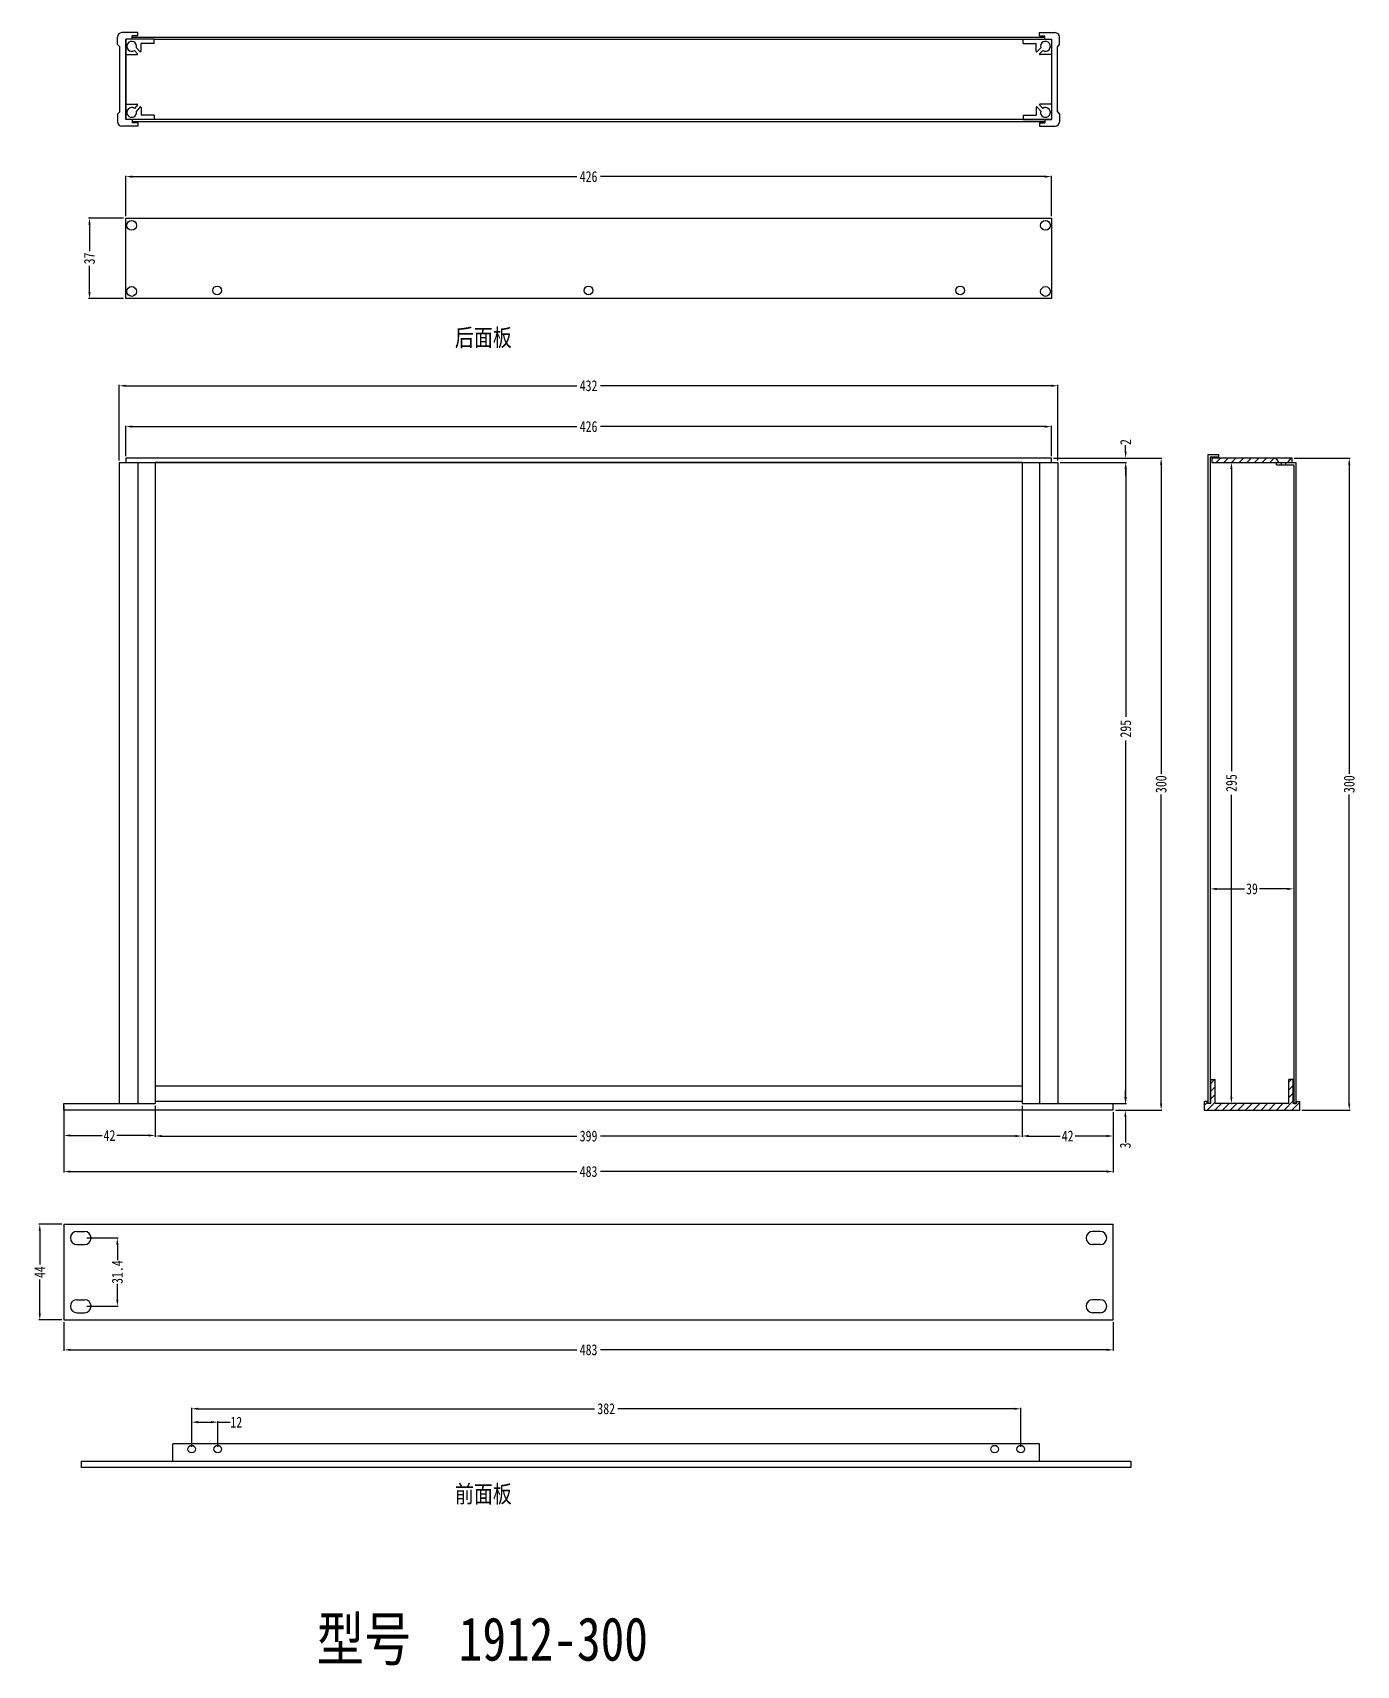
# Model space of a CAD drawing. Extents: x 242 to 3510, y -658 to 94.
# Drawn here: x 1034 to 1643, y -658 to 94 of the extents above; entities that cross this region are included whole.
import ezdxf

# ---------------------------------------------------------------- set-up
doc = ezdxf.new("R2010")
doc.units = 0
doc.header["$LTSCALE"] = 1.21
doc.header["$MEASUREMENT"] = 0
doc.layers.get('0').update_dxf_attribs({"linetype": 'CONTINUOUS'})
doc.layers.get('Defpoints').update_dxf_attribs({"linetype": 'CONTINUOUS'})
doc.styles.get("Standard").update_dxf_attribs({"font": 'txt', "width": 0.8})
doc.dimstyles.get("Standard").update_dxf_attribs({"dimtxt": 0.15625, "dimasz": 0.1875, "dimexe": 0.18, "dimexo": 0.0625, "dimgap": 0.09, "dimtad": 0, "dimtih": 1, "dimtoh": 1, "dimzin": 4, "dimdsep": 46, "dimtxsty": 'Standard', "dimcen": 0.09, "dimadec": 0, "dimazin": 0, "dimtp": 0.01, "dimtm": 0.01, "dimtfac": 1, "dimtofl": 0, "dimtmove": 0, "dimatfit": 3, "dimfxl": 0, "dimtolj": 1, "dimtzin": 4, "dimarcsym": 0})

# ---------------------------------------------------------------- blocks, each defined once
blk = doc.blocks.new('*D21')
at = {"color": 0, "lineweight": -2}
for p, q in [((1048.03, -499.58), (1048.03, -512.75)), ((1531.03, -499.58), (1531.03, -512.75)), ((1051.03, -512.35), (1284.11, -512.35)), ((1528.03, -512.35), (1294.95, -512.35))]:
    blk.add_line(p, q, dxfattribs=at)
at = {"color": 0}
for points in [[(1051.03, -511.85), (1051.03, -512.85), (1048.03, -512.35)], [(1528.03, -511.85), (1528.03, -512.85), (1531.03, -512.35)]]:
    blk.add_solid(points, dxfattribs=at)
at = {"layer": 'Defpoints', "color": 0}
for p in [(1048.03, -498.58), (1531.03, -498.58), (1048.03, -512.35)]:
    blk.add_point(p, dxfattribs=at)
at = {"color": 0, "insert": (1289.53, -512.35), "char_height": 5, "attachment_point": 5}
blk.add_mtext('\\A1;483', dxfattribs=at)
blk = doc.blocks.new('*D22')
at = {"color": 0, "lineweight": -2}
for p, q in [((1047.03, -454.58), (1036.54, -454.58)), ((1036.94, -457.58), (1036.94, -473.15)), ((1036.94, -495.58), (1036.94, -480)), ((1047.03, -498.58), (1036.54, -498.58))]:
    blk.add_line(p, q, dxfattribs=at)
at = {"color": 0}
for points in [[(1036.44, -457.58), (1037.44, -457.58), (1036.94, -454.58)], [(1036.44, -495.58), (1037.44, -495.58), (1036.94, -498.58)]]:
    blk.add_solid(points, dxfattribs=at)
at = {"layer": 'Defpoints', "color": 0}
for p in [(1048.03, -454.58), (1036.94, -498.58), (1048.03, -498.58)]:
    blk.add_point(p, dxfattribs=at)
at = {"color": 0, "insert": (1036.94, -476.58), "char_height": 5, "attachment_point": 5, "rotation": 90}
blk.add_mtext('\\A1;44', dxfattribs=at)
blk = doc.blocks.new('*D23')
at = {"color": 0, "lineweight": -2}
for p, q in [((1614.37, -102), (1640.03, -102)), ((1639.64, -105), (1639.64, -247.25)), ((1639.64, -399), (1639.64, -256.76)), ((1617.87, -402), (1640.03, -402))]:
    blk.add_line(p, q, dxfattribs=at)
at = {"color": 0}
for points in [[(1639.14, -105), (1640.14, -105), (1639.64, -102)], [(1639.14, -399), (1640.14, -399), (1639.64, -402)]]:
    blk.add_solid(points, dxfattribs=at)
at = {"layer": 'Defpoints', "color": 0}
for p in [(1613.37, -102), (1616.87, -402), (1639.64, -402)]:
    blk.add_point(p, dxfattribs=at)
at = {"color": 0, "insert": (1639.64, -252), "char_height": 5, "attachment_point": 5, "rotation": 90}
blk.add_mtext('\\A1;300', dxfattribs=at)
blk = doc.blocks.new('*D24')
at = {"color": 0, "lineweight": -2}
for p, q in [((1076.53, 9.42), (1076.53, 27.97)), ((1079.53, 27.58), (1284.11, 27.58)), ((1499.53, 27.58), (1294.95, 27.58)), ((1502.53, 9.42), (1502.53, 27.97))]:
    blk.add_line(p, q, dxfattribs=at)
at = {"color": 0}
for points in [[(1079.53, 28.08), (1079.53, 27.08), (1076.53, 27.58)], [(1499.53, 28.08), (1499.53, 27.08), (1502.53, 27.58)]]:
    blk.add_solid(points, dxfattribs=at)
at = {"layer": 'Defpoints', "color": 0}
for p in [(1502.53, 27.58), (1076.53, 8.42), (1502.53, 8.42)]:
    blk.add_point(p, dxfattribs=at)
at = {"color": 0, "insert": (1289.53, 27.58), "char_height": 5, "attachment_point": 5}
blk.add_mtext('\\A1;426', dxfattribs=at)
blk = doc.blocks.new('*D25')
at = {"color": 0, "lineweight": -2}
for p, q in [((1075.53, 8.42), (1059.41, 8.42)), ((1059.81, 5.42), (1059.81, -6.66)), ((1059.81, -25.58), (1059.81, -13.51)), ((1075.53, -28.58), (1059.41, -28.58))]:
    blk.add_line(p, q, dxfattribs=at)
at = {"color": 0}
for points in [[(1059.31, 5.42), (1060.31, 5.42), (1059.81, 8.42)], [(1059.31, -25.58), (1060.31, -25.58), (1059.81, -28.58)]]:
    blk.add_solid(points, dxfattribs=at)
at = {"layer": 'Defpoints', "color": 0}
for p in [(1059.81, 8.42), (1076.53, 8.42), (1076.53, -28.58)]:
    blk.add_point(p, dxfattribs=at)
at = {"color": 0, "insert": (1059.81, -10.08), "char_height": 5, "attachment_point": 5, "rotation": 90}
blk.add_mtext('\\A1;37', dxfattribs=at)
blk = doc.blocks.new('*D26')
at = {"color": 0, "lineweight": -2}
for p, q in [((1073.53, -103), (1073.53, -68.27)), ((1076.53, -68.67), (1284.11, -68.67)), ((1502.53, -68.67), (1294.95, -68.67)), ((1505.53, -103), (1505.53, -68.27))]:
    blk.add_line(p, q, dxfattribs=at)
at = {"color": 0}
for points in [[(1076.53, -68.17), (1076.53, -69.17), (1073.53, -68.67)], [(1502.53, -68.17), (1502.53, -69.17), (1505.53, -68.67)]]:
    blk.add_solid(points, dxfattribs=at)
at = {"layer": 'Defpoints', "color": 0}
for p in [(1505.53, -68.67), (1073.53, -104), (1505.53, -104)]:
    blk.add_point(p, dxfattribs=at)
at = {"color": 0, "insert": (1289.53, -68.67), "char_height": 5, "attachment_point": 5}
blk.add_mtext('\\A1;432', dxfattribs=at)
blk = doc.blocks.new('*D27')
at = {"color": 0, "lineweight": -2}
for p, q in [((1076.53, -101), (1076.53, -87.06)), ((1079.53, -87.46), (1284.11, -87.46)), ((1499.53, -87.46), (1294.95, -87.46)), ((1502.53, -101), (1502.53, -87.06))]:
    blk.add_line(p, q, dxfattribs=at)
at = {"color": 0}
for points in [[(1079.53, -86.96), (1079.53, -87.96), (1076.53, -87.46)], [(1499.53, -86.96), (1499.53, -87.96), (1502.53, -87.46)]]:
    blk.add_solid(points, dxfattribs=at)
at = {"layer": 'Defpoints', "color": 0}
for p in [(1502.53, -87.46), (1076.53, -102), (1502.53, -102)]:
    blk.add_point(p, dxfattribs=at)
at = {"color": 0, "insert": (1289.53, -87.46), "char_height": 5, "attachment_point": 5}
blk.add_mtext('\\A1;426', dxfattribs=at)
blk = doc.blocks.new('*D28')
at = {"color": 0, "lineweight": -2}
for p, q in [((1506.53, -104), (1537.17, -104)), ((1536.77, -107), (1536.77, -221.08)), ((1536.77, -396), (1536.77, -231.93)), ((1506.53, -399), (1537.17, -399))]:
    blk.add_line(p, q, dxfattribs=at)
at = {"color": 0}
for points in [[(1536.27, -107), (1537.27, -107), (1536.77, -104)], [(1536.27, -396), (1537.27, -396), (1536.77, -399)]]:
    blk.add_solid(points, dxfattribs=at)
at = {"layer": 'Defpoints', "color": 0}
for p in [(1505.53, -104), (1505.53, -399), (1536.77, -399)]:
    blk.add_point(p, dxfattribs=at)
at = {"color": 0, "insert": (1536.77, -226.5), "char_height": 5, "attachment_point": 5, "rotation": 90}
blk.add_mtext('\\A1;295', dxfattribs=at)
blk = doc.blocks.new('*D29')
at = {"color": 0, "lineweight": -2}
for p, q in [((1536.72, -99), (1536.72, -96)), ((1503.53, -102), (1537.11, -102)), ((1506.53, -104), (1537.11, -104)), ((1536.72, -107), (1536.72, -110))]:
    blk.add_line(p, q, dxfattribs=at)
at = {"color": 0}
for points in [[(1536.22, -99), (1537.22, -99), (1536.72, -102)], [(1536.22, -107), (1537.22, -107), (1536.72, -104)]]:
    blk.add_solid(points, dxfattribs=at)
at = {"layer": 'Defpoints', "color": 0}
for p in [(1502.53, -102), (1505.53, -104), (1536.72, -102)]:
    blk.add_point(p, dxfattribs=at)
at = {"color": 0, "insert": (1536.72, -94.58), "char_height": 5, "attachment_point": 5, "rotation": 90}
blk.add_mtext('\\A1;2', dxfattribs=at)
blk = doc.blocks.new('*D30')
at = {"color": 0, "lineweight": -2}
for p, q in [((1536.59, -396), (1536.59, -393)), ((1532.03, -399), (1536.99, -399)), ((1532.03, -402.08), (1536.99, -402.08)), ((1536.59, -405.08), (1536.59, -416.91))]:
    blk.add_line(p, q, dxfattribs=at)
at = {"color": 0}
for points in [[(1536.09, -396), (1537.09, -396), (1536.59, -399)], [(1536.09, -405.08), (1537.09, -405.08), (1536.59, -402.08)]]:
    blk.add_solid(points, dxfattribs=at)
at = {"layer": 'Defpoints', "color": 0}
for p in [(1531.03, -399), (1531.03, -402.08), (1536.59, -402.08)]:
    blk.add_point(p, dxfattribs=at)
at = {"color": 0, "insert": (1536.59, -418.34), "char_height": 5, "attachment_point": 5, "rotation": 90}
blk.add_mtext('\\A1;3', dxfattribs=at)
blk = doc.blocks.new('*D31')
at = {"color": 0, "lineweight": -2}
for p, q in [((1090.03, -400), (1090.03, -414.36)), ((1489.03, -400), (1489.03, -414.36)), ((1093.03, -413.96), (1284.11, -413.96)), ((1486.03, -413.96), (1294.95, -413.96))]:
    blk.add_line(p, q, dxfattribs=at)
at = {"color": 0}
for points in [[(1093.03, -413.46), (1093.03, -414.46), (1090.03, -413.96)], [(1486.03, -413.46), (1486.03, -414.46), (1489.03, -413.96)]]:
    blk.add_solid(points, dxfattribs=at)
at = {"layer": 'Defpoints', "color": 0}
for p in [(1090.03, -399), (1489.03, -399), (1489.03, -413.96)]:
    blk.add_point(p, dxfattribs=at)
at = {"color": 0, "insert": (1289.53, -413.96), "char_height": 5, "attachment_point": 5}
blk.add_mtext('\\A1;399', dxfattribs=at)
blk = doc.blocks.new('*D32')
at = {"color": 0, "lineweight": -2}
for p, q in [((1048.03, -403), (1048.03, -430.71)), ((1531.03, -403), (1531.03, -430.71)), ((1051.03, -430.31), (1284.11, -430.31)), ((1528.03, -430.31), (1294.95, -430.31))]:
    blk.add_line(p, q, dxfattribs=at)
at = {"color": 0}
for points in [[(1051.03, -429.81), (1051.03, -430.81), (1048.03, -430.31)], [(1528.03, -429.81), (1528.03, -430.81), (1531.03, -430.31)]]:
    blk.add_solid(points, dxfattribs=at)
at = {"layer": 'Defpoints', "color": 0}
for p in [(1048.03, -402), (1531.03, -402), (1048.03, -430.31)]:
    blk.add_point(p, dxfattribs=at)
at = {"color": 0, "insert": (1289.53, -430.31), "char_height": 5, "attachment_point": 5}
blk.add_mtext('\\A1;483', dxfattribs=at)
blk = doc.blocks.new('*D33')
at = {"color": 0, "lineweight": -2}
for p, q in [((1048.03, -400), (1048.03, -414.09)), ((1090.03, -400), (1090.03, -414.09)), ((1051.03, -413.69), (1065.61, -413.69)), ((1087.03, -413.69), (1072.45, -413.69))]:
    blk.add_line(p, q, dxfattribs=at)
at = {"color": 0}
for points in [[(1051.03, -413.19), (1051.03, -414.19), (1048.03, -413.69)], [(1087.03, -413.19), (1087.03, -414.19), (1090.03, -413.69)]]:
    blk.add_solid(points, dxfattribs=at)
at = {"layer": 'Defpoints', "color": 0}
for p in [(1048.03, -399), (1090.03, -399), (1090.03, -413.69)]:
    blk.add_point(p, dxfattribs=at)
at = {"color": 0, "insert": (1069.03, -413.69), "char_height": 5, "attachment_point": 5}
blk.add_mtext('\\A1;42', dxfattribs=at)
blk = doc.blocks.new('*D34')
at = {"color": 0, "lineweight": -2}
for p, q in [((1489.03, -400), (1489.03, -414.33)), ((1531.03, -403), (1531.03, -414.33)), ((1492.03, -413.94), (1506.61, -413.94)), ((1528.03, -413.94), (1513.45, -413.94))]:
    blk.add_line(p, q, dxfattribs=at)
at = {"color": 0}
for points in [[(1492.03, -413.44), (1492.03, -414.44), (1489.03, -413.94)], [(1528.03, -413.44), (1528.03, -414.44), (1531.03, -413.94)]]:
    blk.add_solid(points, dxfattribs=at)
at = {"layer": 'Defpoints', "color": 0}
for p in [(1489.03, -399), (1531.03, -402), (1531.03, -413.94)]:
    blk.add_point(p, dxfattribs=at)
at = {"color": 0, "insert": (1510.03, -413.94), "char_height": 5, "attachment_point": 5}
blk.add_mtext('\\A1;42', dxfattribs=at)
blk = doc.blocks.new('*D35')
at = {"color": 0, "lineweight": -2}
for p, q in [((1058.53, -460.88), (1073.03, -460.88)), ((1072.64, -463.88), (1072.64, -471.15)), ((1072.64, -489.28), (1072.64, -482)), ((1058.53, -492.28), (1073.03, -492.28))]:
    blk.add_line(p, q, dxfattribs=at)
at = {"color": 0}
for points in [[(1072.14, -463.88), (1073.14, -463.88), (1072.64, -460.88)], [(1072.14, -489.28), (1073.14, -489.28), (1072.64, -492.28)]]:
    blk.add_solid(points, dxfattribs=at)
at = {"layer": 'Defpoints', "color": 0}
for p in [(1057.53, -460.88), (1057.53, -492.28), (1072.64, -492.28)]:
    blk.add_point(p, dxfattribs=at)
at = {"color": 0, "insert": (1072.64, -476.58), "char_height": 5, "attachment_point": 5, "rotation": 90}
blk.add_mtext('\\A1;31.4', dxfattribs=at)
blk = doc.blocks.new('*D36')
at = {"color": 0, "lineweight": -2}
for p, q in [((1106.85, -557.06), (1106.85, -539.08)), ((1109.85, -539.48), (1292.22, -539.48)), ((1485.45, -539.48), (1303.07, -539.48)), ((1488.45, -557.06), (1488.45, -539.08))]:
    blk.add_line(p, q, dxfattribs=at)
at = {"color": 0}
for points in [[(1109.85, -538.98), (1109.85, -539.98), (1106.85, -539.48)], [(1485.45, -538.98), (1485.45, -539.98), (1488.45, -539.48)]]:
    blk.add_solid(points, dxfattribs=at)
at = {"layer": 'Defpoints', "color": 0}
for p in [(1106.85, -539.48), (1106.85, -558.06), (1488.45, -558.06)]:
    blk.add_point(p, dxfattribs=at)
at = {"color": 0, "insert": (1297.65, -539.48), "char_height": 5, "attachment_point": 5}
blk.add_mtext('\\A1;382', dxfattribs=at)
blk = doc.blocks.new('*D37')
at = {"color": 0, "lineweight": -2}
for p, q in [((1106.85, -557.06), (1106.85, -545.23)), ((1109.85, -545.63), (1115.85, -545.63)), ((1118.85, -557.06), (1118.85, -545.23)), ((1118.85, -545.63), (1124.63, -545.63))]:
    blk.add_line(p, q, dxfattribs=at)
at = {"color": 0}
for points in [[(1109.85, -545.13), (1109.85, -546.13), (1106.85, -545.63)], [(1115.85, -545.13), (1115.85, -546.13), (1118.85, -545.63)]]:
    blk.add_solid(points, dxfattribs=at)
at = {"layer": 'Defpoints', "color": 0}
for p in [(1106.85, -545.63), (1106.85, -558.06), (1118.85, -558.06)]:
    blk.add_point(p, dxfattribs=at)
at = {"color": 0, "insert": (1127.38, -545.63), "char_height": 5, "attachment_point": 5}
blk.add_mtext('\\A1;12', dxfattribs=at)
blk = doc.blocks.new('*D38')
at = {"color": 0, "lineweight": -2}
for p, q in [((1575.62, -295.6), (1575.62, -300.62)), ((1578.62, -300.22), (1591.45, -300.22)), ((1611.12, -300.22), (1598.3, -300.22)), ((1614.12, -295.99), (1614.12, -300.62))]:
    blk.add_line(p, q, dxfattribs=at)
at = {"color": 0}
for points in [[(1578.62, -299.72), (1578.62, -300.72), (1575.62, -300.22)], [(1611.12, -299.72), (1611.12, -300.72), (1614.12, -300.22)]]:
    blk.add_solid(points, dxfattribs=at)
at = {"layer": 'Defpoints', "color": 0}
for p in [(1575.62, -294.6), (1575.62, -300.22), (1614.12, -294.99)]:
    blk.add_point(p, dxfattribs=at)
at = {"color": 0, "insert": (1594.87, -300.22), "char_height": 5, "attachment_point": 5}
blk.add_mtext('\\A1;39', dxfattribs=at)
blk = doc.blocks.new('*D39')
at = {"color": 0, "lineweight": -2}
for p, q in [((1586.41, -104), (1585.82, -104)), ((1585.42, -107), (1585.42, -246.08)), ((1585.42, -396), (1585.42, -256.93)), ((1585.36, -399), (1585.82, -399))]:
    blk.add_line(p, q, dxfattribs=at)
at = {"color": 0}
for points in [[(1584.92, -107), (1585.92, -107), (1585.42, -104)], [(1584.92, -396), (1585.92, -396), (1585.42, -399)]]:
    blk.add_solid(points, dxfattribs=at)
at = {"layer": 'Defpoints', "color": 0}
for p in [(1585.41, -104), (1585.42, -104), (1584.36, -399)]:
    blk.add_point(p, dxfattribs=at)
at = {"color": 0, "insert": (1585.42, -251.5), "char_height": 5, "attachment_point": 5, "rotation": 90}
blk.add_mtext('\\A1;295', dxfattribs=at)
blk = doc.blocks.new('*D40')
at = {"color": 0, "lineweight": -2}
for p, q in [((1503.53, -102), (1553.46, -102)), ((1553.06, -105), (1553.06, -247.28)), ((1553.06, -399.08), (1553.06, -256.8)), ((1532.03, -402.08), (1553.46, -402.08))]:
    blk.add_line(p, q, dxfattribs=at)
at = {"color": 0}
for points in [[(1552.56, -105), (1553.56, -105), (1553.06, -102)], [(1552.56, -399.08), (1553.56, -399.08), (1553.06, -402.08)]]:
    blk.add_solid(points, dxfattribs=at)
at = {"layer": 'Defpoints', "color": 0}
for p in [(1502.53, -102), (1531.03, -402.08), (1553.06, -402.08)]:
    blk.add_point(p, dxfattribs=at)
at = {"color": 0, "insert": (1553.06, -252.04), "char_height": 5, "attachment_point": 5, "rotation": 90}
blk.add_mtext('\\A1;300', dxfattribs=at)

msp = doc.modelspace()

# ---------------------------------------------------------------- hatches: boundary and pattern name
h = msp.add_hatch()
h.set_pattern_fill('ANSI31', color=2, scale=20, style=0)
h.set_pattern_definition([(45, (735.3154, 50), (-1.767767, 1.767767), [])])
h.paths.add_polyline_path([(1613.37, -104), (1613.37, -102), (1612.87, -102), (1611.37, -104)])
h.paths.add_polyline_path([(1607.37, -104), (1605.87, -102), (1576.37, -102), (1576.37, -104)])
h = msp.add_hatch()
h.set_pattern_fill('ANSI31', color=2, scale=20, style=0)
h.set_pattern_definition([(45, (735.3154, 0), (-1.767767, 1.767767), [])])
h.paths.add_polyline_path([(1577.87, -399), (1577.87, -388), (1575.87, -388), (1575.87, -399), (1574.37, -399), (1574.37, -398), (1572.87, -398), (1572.87, -399), (1572.87, -402), (1616.87, -402), (1616.87, -398), (1615.37, -398), (1615.37, -399), (1613.87, -399), (1613.87, -388), (1611.87, -388), (1611.87, -399)])

# ---------------------------------------------------------------- linework, layer by layer
for p, q in [((1072.73, 88.34), (1072.73, 91.84)), ((1082.03, 93.84), (1074.73, 93.84)), ((1076.53, 90.84), (1076.53, 53.84)), ((1089.53, 90.84), (1076.53, 90.84)), ((1079.53, 90.84), (1079.53, 92.34)), ((1082.03, 92.34), (1079.53, 92.34)), ((1082.03, 92.34), (1082.03, 93.84)), ((1089.53, 88.84), (1089.53, 90.84)), ((1489.53, 90.84), (1502.53, 90.84)), ((1489.53, 88.84), (1489.53, 90.84)), ((1497.03, 93.84), (1504.33, 93.84)), ((1497.03, 92.34), (1497.03, 93.84)), ((1497.03, 92.34), (1499.53, 92.34)), ((1499.53, 90.84), (1499.53, 92.34)), ((1502.53, 90.84), (1502.53, 53.84)), ((1506.33, 88.34), (1506.33, 91.84)), ((1073.73, 87.34), (1072.73, 88.34)), ((1073.73, 57.34), (1073.73, 87.34)), ((1076.53, 83.73), (1081.64, 83.72)), ((1081.91, 84.14), (1080.48, 85.67)), ((1083.01, 85.16), (1081.39, 86.9)), ((1083.53, 85.34), (1083.53, 88.84)), ((1089.53, 88.84), (1083.53, 88.84)), ((1489.53, 88.84), (1495.53, 88.84)), ((1495.53, 85.34), (1495.53, 88.84)), ((1496.05, 85.16), (1497.67, 86.9)), ((1497.15, 84.14), (1498.58, 85.67)), ((1502.53, 83.73), (1497.42, 83.72)), ((1505.33, 87.34), (1506.33, 88.34)), ((1505.33, 57.34), (1505.33, 87.34)), ((1076.53, 60.96), (1081.64, 60.96)), ((1081.91, 60.55), (1080.48, 59.01)), ((1497.15, 60.55), (1498.58, 59.01)), ((1502.53, 60.96), (1497.42, 60.96)), ((1073.73, 57.34), (1072.73, 56.34)), ((1072.73, 56.34), (1072.73, 52.84)), ((1089.53, 53.84), (1076.53, 53.84)), ((1079.53, 53.84), (1079.53, 52.34)), ((1083.01, 59.53), (1081.39, 57.78)), ((1083.53, 59.34), (1083.53, 55.84)), ((1089.53, 55.84), (1083.53, 55.84)), ((1089.53, 55.84), (1089.53, 53.84)), ((1489.53, 55.84), (1495.53, 55.84)), ((1489.53, 55.84), (1489.53, 53.84)), ((1489.53, 53.84), (1502.53, 53.84)), ((1495.53, 59.34), (1495.53, 55.84)), ((1496.05, 59.53), (1497.67, 57.78)), ((1499.53, 53.84), (1499.53, 52.34)), ((1505.33, 57.34), (1506.33, 56.34)), ((1506.33, 56.34), (1506.33, 52.84)), ((1082.03, 50.84), (1074.73, 50.84)), ((1082.03, 52.34), (1079.53, 52.34)), ((1082.03, 52.34), (1082.03, 50.84)), ((1497.03, 52.34), (1497.03, 50.84)), ((1497.03, 52.34), (1499.53, 52.34)), ((1497.03, 50.84), (1504.33, 50.84)), ((1073.53, -104), (1073.53, -399)), ((1073.53, -104), (1090.03, -104)), ((1082.03, -104), (1082.03, -399)), ((1090.03, -104), (1090.03, -399)), ((1489.03, -104), (1489.03, -399)), ((1489.03, -104), (1505.53, -104)), ((1497.03, -104), (1497.03, -399)), ((1505.53, -104), (1505.53, -399)), ((1613.37, -102), (1576.37, -102)), ((1576.37, -102), (1576.37, -104)), ((1576.37, -104), (1613.37, -104)), ((1607.37, -104), (1605.87, -102)), ((1608.33, -104), (1608.33, -105)), ((1610.33, -104), (1610.33, -105)), ((1611.37, -104), (1612.87, -102)), ((1613.37, -104), (1613.37, -102)), ((1575.87, -399), (1575.87, -388)), ((1575.87, -388), (1577.87, -388)), ((1577.87, -399), (1577.87, -388)), ((1611.87, -399), (1611.87, -388)), ((1613.87, -388), (1611.87, -388)), ((1613.87, -399), (1613.87, -388)), ((1489.03, -391), (1090.03, -391)), ((1574.37, -398), (1572.87, -398)), ((1572.87, -398), (1572.87, -399)), ((1574.37, -399), (1574.37, -398)), ((1615.37, -398), (1616.87, -398)), ((1615.37, -399), (1615.37, -398)), ((1616.87, -402), (1616.87, -398)), ((1048.03, -399), (1090.03, -399)), ((1048.03, -402), (1048.03, -399)), ((1531.03, -402), (1048.03, -402)), ((1489.03, -399), (1531.03, -399)), ((1531.03, -402), (1531.03, -399)), ((1572.87, -399), (1572.87, -402)), ((1572.87, -402), (1616.87, -402)), ((1575.87, -399), (1574.37, -399)), ((1575.62, -399), (1574.62, -399)), ((1575.62, -399), (1574.62, -399)), ((1611.87, -399), (1577.87, -399)), ((1615.37, -399), (1613.87, -399)), ((1614.12, -399), (1615.12, -399)), ((1048.03, -454.58), (1048.03, -498.58)), ((1048.03, -454.58), (1531.03, -454.58)), ((1054.03, -457.88), (1057.53, -457.88)), ((1525.03, -457.88), (1521.53, -457.88)), ((1531.03, -498.58), (1531.03, -454.58)), ((1054.03, -463.88), (1057.53, -463.88)), ((1525.03, -463.88), (1521.53, -463.88)), ((1054.03, -489.28), (1057.53, -489.28)), ((1054.03, -495.28), (1057.53, -495.28)), ((1525.03, -489.28), (1521.53, -489.28)), ((1525.03, -495.28), (1521.53, -495.28)), ((1048.03, -498.58), (1531.03, -498.58)), ((1497.15, -555.56), (1098.15, -555.56)), ((1098.15, -563.56), (1098.15, -555.56)), ((1497.15, -563.56), (1497.15, -555.56)), ((1056.15, -563.56), (1539.15, -563.56)), ((1056.15, -566.56), (1056.15, -563.56)), ((1539.15, -566.56), (1056.15, -566.56)), ((1539.15, -563.56), (1539.15, -566.56))]:
    msp.add_line(p, q)
at = {"color": 7, "linetype": 'Continuous'}
for p, q in [((1076.53, 53.84), (1076.53, 90.84)), ((1079.53, 91.84), (1499.53, 91.84)), ((1089.53, 90.84), (1489.53, 90.84)), ((1502.53, 53.84), (1076.53, 53.84)), ((1499.53, 52.84), (1079.53, 52.84)), ((1076.53, 8.42), (1502.53, 8.42)), ((1076.53, -28.58), (1076.53, 8.42)), ((1502.53, 8.42), (1502.53, -28.58)), ((1502.53, -28.58), (1076.53, -28.58)), ((1489.03, -104), (1090.03, -104)), ((1574.62, -100.5), (1574.62, -399)), ((1579.62, -100.5), (1574.62, -100.5)), ((1575.62, -101.5), (1575.62, -399)), ((1579.62, -101.5), (1575.62, -101.5)), ((1579.62, -101.5), (1579.62, -100.5)), ((1606.12, -104), (1615.12, -104)), ((1606.12, -105), (1606.12, -104)), ((1606.12, -105), (1614.12, -105)), ((1614.12, -105), (1614.12, -399)), ((1615.12, -104), (1615.12, -399)), ((1489.03, -398), (1090.03, -398))]:
    msp.add_line(p, q, dxfattribs=at)
msp.add_lwpolyline([(1076.53, -104), (1502.53, -104), (1502.53, -102), (1076.53, -102)], close=True)
for centre, radius in [((1079.23, 5.12), 2.25), ((1499.83, 5.12), 2.25), ((1079.23, -25.28), 2.25), ((1499.83, -25.28), 2.25), ((1106.85, -558.06), 1.75), ((1118.85, -558.06), 1.75), ((1476.45, -558.06), 1.75), ((1488.45, -558.06), 1.75)]:
    msp.add_circle(centre, radius)
for centre in [(1118.53, -24.78), (1289.53, -24.78), (1460.53, -24.78)]:
    msp.add_circle(centre, 2, dxfattribs=at)
for centre, radius, start, end in [((1074.73, 91.84), 2, 90, 180), ((1504.33, 91.84), 2, 0, 90), ((1079.23, 87.54), 2.25, 343.5339, 303.85515), ((1081.71, 83.97), 0.257, 253.40266, 39.94046), ((1083.25, 85.3), 0.281, 210.72289, 8.57905), ((1495.81, 85.3), 0.281, 171.42095, 329.27711), ((1497.35, 83.97), 0.257, 140.05954, 286.59734), ((1499.83, 87.54), 2.25, 236.14485, 196.4661), ((1081.71, 60.71), 0.257, 320.05954, 106.59734), ((1497.35, 60.71), 0.257, 73.40266, 219.94046), ((1074.73, 52.84), 2, 180, 270), ((1079.23, 57.14), 2.25, 56.14485, 16.4661), ((1083.25, 59.38), 0.281, 351.42095, 149.27711), ((1495.81, 59.38), 0.281, 30.72289, 188.57905), ((1499.83, 57.14), 2.25, 163.5339, 123.85515), ((1504.33, 52.84), 2, 270, 0), ((1054.03, -460.88), 3, 90, 270), ((1057.53, -460.88), 3, 270, 90), ((1521.53, -460.88), 3, 90, 270), ((1525.03, -460.88), 3, 270, 90), ((1054.03, -492.28), 3, 90, 270), ((1057.53, -492.28), 3, 270, 90), ((1521.53, -492.28), 3, 90, 270), ((1525.03, -492.28), 3, 270, 90)]:
    msp.add_arc(centre, radius, start, end)

# ---------------------------------------------------------------- texts
at = {"color": 1, "attachment_point": 1}
for s, insert, char_height, width in [('{\\f宋体|b0|i0|c134|p54;后面板}', (1228.01, -42.48), 8, 49.0692), ('{\\f宋体|b0|i0|c134|p54;前面板}', (1228.01, -574.67), 8, 49.0692), ('{\\fSimSun|b0|i0|c134|p2;型号}  1912-300', (1164.36, -635.4), 20, 184.3778)]:
    msp.add_mtext(s, dxfattribs=dict(at, insert=insert, char_height=char_height, width=width))

# ---------------------------------------------------------------- dimensions: what is measured, and where the dimension line sits
at = {"color": 1}
for base, p1, p2, picture, middle in [((1502.53, 27.58), (1076.53, 8.42), (1502.53, 8.42), '*D24', (1289.53, 27.58)), ((1502.53, -87.46), (1076.53, -102), (1502.53, -102), '*D27', (1289.53, -87.46)), ((1090.03, -413.69), (1048.03, -399), (1090.03, -399), '*D33', (1069.03, -413.69)), ((1048.03, -430.31), (1531.03, -402), (1048.03, -402), '*D32', (1289.53, -430.31)), ((1489.03, -413.96), (1090.03, -399), (1489.03, -399), '*D31', (1289.53, -413.96)), ((1531.03, -413.94), (1489.03, -399), (1531.03, -402), '*D34', (1510.03, -413.94)), ((1048.03, -512.35), (1531.03, -498.58), (1048.03, -498.58), '*D21', (1289.53, -512.35)), ((1106.85, -539.48), (1488.45, -558.06), (1106.85, -558.06), '*D36', (1297.65, -539.48))]:
    dim = msp.add_linear_dim(base=base, p1=p1, p2=p2, dimstyle='Standard', override={"dimtxt": 5, "dimasz": 3, "dimexe": 0.396, "dimexo": 1, "dimtih": 0, "dimtoh": 0, "dimdec": 0, "dimzin": 0, "dimcen": 0, "dimtp": 0, "dimtm": 0, "dimtdec": 0, "dimtzin": 0}, dxfattribs=at)
    dim.commit()
    dim.dimension.update_dxf_attribs({"geometry": picture, "text_midpoint": middle})
for base, p1, p2, override, picture, middle in [((1059.81, 8.42), (1076.53, -28.58), (1076.53, 8.42), {"dimtxt": 5, "dimasz": 3, "dimexe": 0.396, "dimexo": 1, "dimtih": 0, "dimtoh": 0, "dimdec": 0, "dimzin": 0, "dimcen": 0, "dimtp": 0, "dimtm": 0, "dimtdec": 0, "dimtzin": 0}, '*D25', (1059.81, -10.08)), ((1553.06, -402.08), (1502.53, -102), (1531.03, -402.08), {"dimtxt": 5, "dimasz": 3, "dimexe": 0.396, "dimexo": 1, "dimtih": 0, "dimtoh": 0, "dimdec": 0, "dimzin": 0, "dimcen": 0, "dimtp": 0, "dimtm": 0, "dimtdec": 0, "dimtzin": 0}, '*D40', (1553.06, -252.04)), ((1585.42, -104), (1584.36, -399), (1585.41, -104), {"dimtxt": 5, "dimasz": 3, "dimexe": 0.396, "dimexo": 1, "dimtih": 0, "dimtoh": 0, "dimdec": 0, "dimzin": 0, "dimcen": 0, "dimtp": 0, "dimtm": 0, "dimtdec": 0, "dimtzin": 0}, '*D39', (1585.42, -251.5)), ((1639.64, -402), (1613.37, -102), (1616.87, -402), {"dimtxt": 5, "dimasz": 3, "dimexe": 0.396, "dimexo": 1, "dimtih": 0, "dimtoh": 0, "dimdec": 0, "dimzin": 0, "dimcen": 0, "dimtp": 0, "dimtm": 0, "dimtdec": 0, "dimtzin": 0}, '*D23', (1639.64, -252)), ((1036.94, -498.58), (1048.03, -454.58), (1048.03, -498.58), {"dimtxt": 5, "dimasz": 3, "dimexe": 0.396, "dimexo": 1, "dimtih": 0, "dimtoh": 0, "dimdec": 0, "dimzin": 0, "dimcen": 0, "dimtp": 0, "dimtm": 0, "dimtdec": 0, "dimtzin": 0}, '*D22', (1036.94, -476.58)), ((1072.64, -492.28), (1057.53, -460.88), (1057.53, -492.28), {"dimtxt": 5, "dimasz": 3, "dimexe": 0.396, "dimexo": 1, "dimtih": 0, "dimtoh": 0, "dimdec": 1, "dimzin": 0, "dimcen": 0, "dimtp": 0, "dimtm": 0, "dimtdec": 0, "dimtzin": 0}, '*D35', (1072.64, -476.58))]:
    dim = msp.add_linear_dim(base=base, p1=p1, p2=p2, angle=90, dimstyle='Standard', override=override, dxfattribs=at)
    dim.commit()
    dim.dimension.update_dxf_attribs({"geometry": picture, "text_midpoint": middle})
for base, p1, p2, picture, middle in [((1505.53, -68.67), (1073.53, -104), (1505.53, -104), '*D26', (1289.53, -68.67)), ((1575.62293176, -300.2200178), (1614.12293175, -294.98975781), (1575.62293176, -294.59888485), '*D38', (1594.87293175, -300.2200178)), ((1106.85, -545.63), (1118.85, -558.06), (1106.85, -558.06), '*D37', (1127.38, -545.63))]:
    dim = msp.add_linear_dim(base=base, p1=p1, p2=p2, dimstyle='Standard', override={"dimtxt": 5, "dimasz": 3, "dimexe": 0.396, "dimexo": 1, "dimtih": 0, "dimtoh": 0, "dimdec": 0, "dimzin": 0, "dimcen": 0, "dimtp": 0, "dimtm": 0, "dimtdec": 0, "dimtzin": 0}, dxfattribs=at)
    dim.commit()
    dim.dimension.update_dxf_attribs({"geometry": picture, "text_midpoint": middle, "dimtype": 160})
for base, p1, p2, picture, middle in [((1536.72, -102), (1505.53, -104), (1502.53, -102), '*D29', (1536.72, -94.58)), ((1536.77, -399), (1505.53, -104), (1505.53, -399), '*D28', (1536.77, -226.5)), ((1536.59, -402.08), (1531.03, -399), (1531.03, -402.08), '*D30', (1536.59, -418.34))]:
    dim = msp.add_linear_dim(base=base, p1=p1, p2=p2, angle=90, dimstyle='Standard', override={"dimtxt": 5, "dimasz": 3, "dimexe": 0.396, "dimexo": 1, "dimtih": 0, "dimtoh": 0, "dimdec": 0, "dimzin": 0, "dimcen": 0, "dimtp": 0, "dimtm": 0, "dimtdec": 0, "dimtzin": 0}, dxfattribs=at)
    dim.commit()
    dim.dimension.update_dxf_attribs({"geometry": picture, "text_midpoint": middle, "dimtype": 160})

doc.saveas('drawing.dxf')
